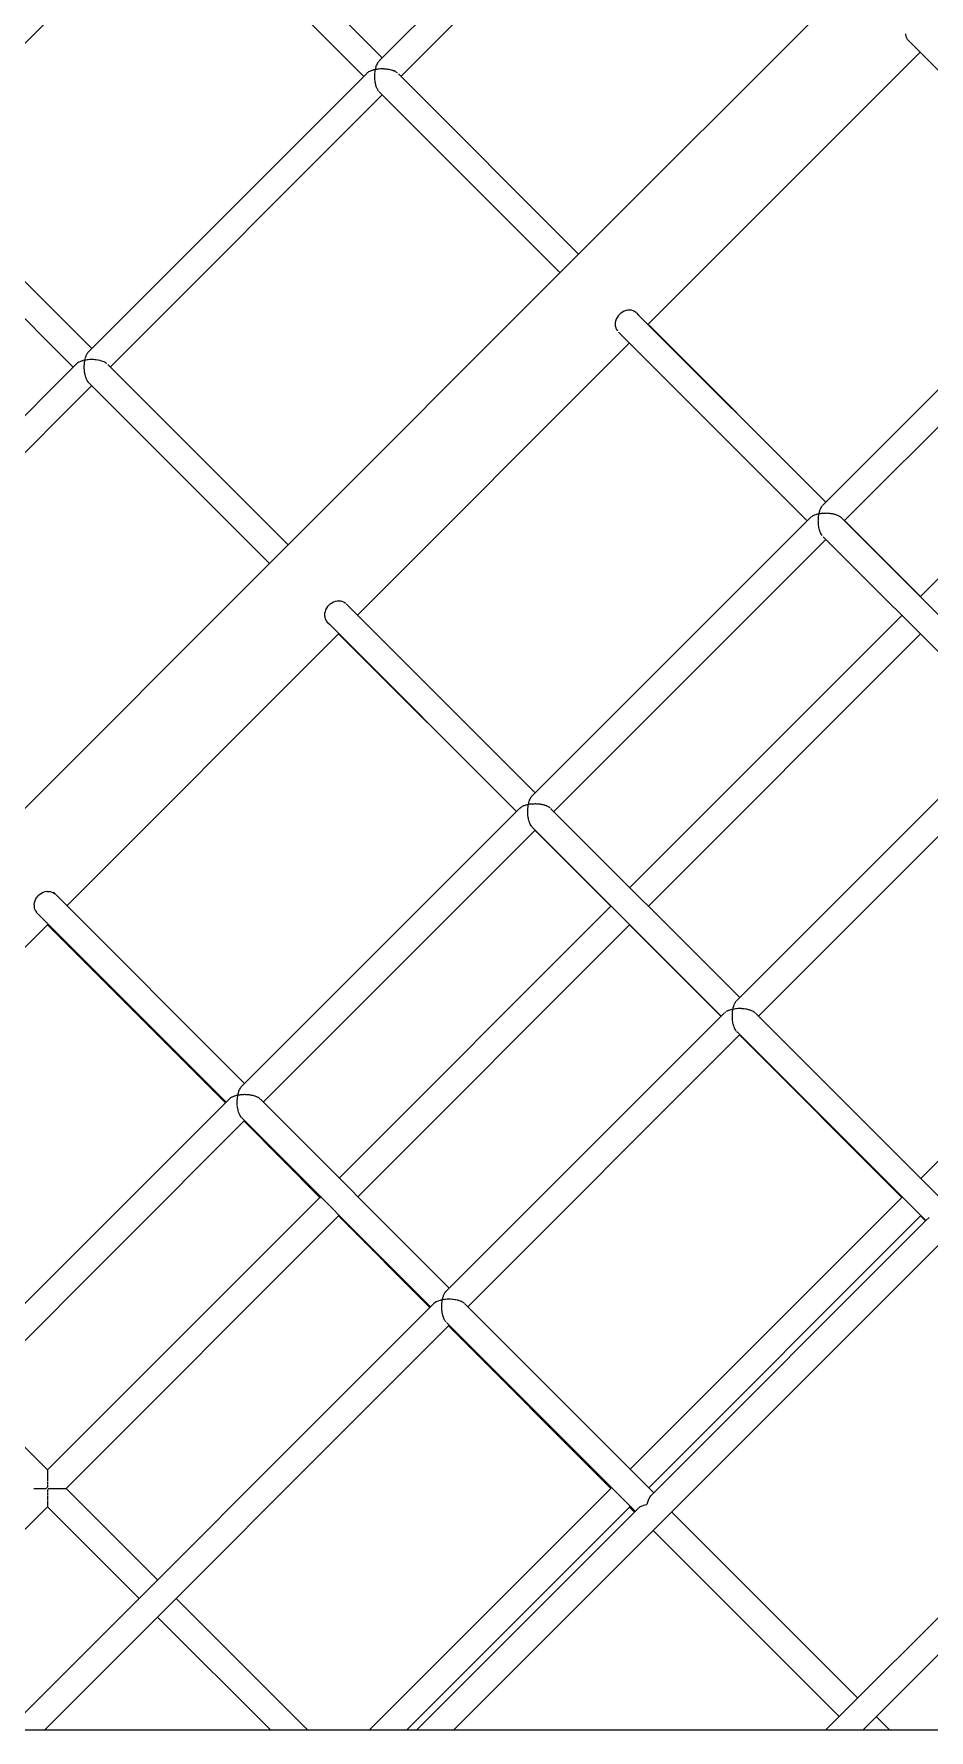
# Model space of a CAD drawing. Header units: millimetres. Extents: x -4086 to 3652, y -3941 to 3614.
# Drawn here: x -1010 to -467, y 230 to 1258 of the extents above; entities that cross this region are included whole.
import ezdxf

# ---------------------------------------------------------------- set-up
doc = ezdxf.new("R2010")
doc.units = ezdxf.units.MM
doc.layers.add('DIKOM_ОБЪЕКТ', color=7, linetype='Continuous')

msp = doc.modelspace()

# ---------------------------------------------------------------- linework, layer by layer
at = {"layer": 'DIKOM_ОБЪЕКТ', "color": 7, "linetype": 'Continuous'}
for p, q in [((128.003, 1931.996), (-685.038, 1118.991)), ((-633.5, 1408.727), (-798.511, 1243.724)), ((-622.22, 1397.447), (-787.231, 1232.442)), ((-622.22, 1397.447), (-787.231, 1232.442)), ((-912.816, 1358.037), (-798.511, 1243.724)), ((-924.684, 1347.407), (-809.761, 1232.475)), ((-922.554, 1345.277), (-1087.565, 1180.273)), ((-922.554, 1345.277), (-1087.565, 1180.273)), ((-924.065, 1346.787), (-809.761, 1232.475)), ((-480.799, 1257.165), (-480.911, 1258.202)), ((-480.522, 1256.157), (-480.792, 1257.137)), ((-480.088, 1255.226), (-480.51, 1256.13)), ((-479.884, 1254.933), (-480.072, 1255.203)), ((-479.884, 1254.933), (-479.507, 1254.393)), ((-472.267, 1247.151), (-637.211, 1082.214)), ((-472.267, 1247.151), (-637.211, 1082.214)), ((-479.506, 1254.393), (-364.444, 1139.292)), ((-479.377, 1254.263), (-479.216, 1254.102)), ((-807.966, 1234.269), (-809.761, 1232.475)), ((-807.607, 1234.565), (-807.826, 1234.385)), ((-807.251, 1234.86), (-807.607, 1234.565)), ((-807.065, 1234.971), (-807.243, 1234.866)), ((-806.787, 1235.135), (-807.065, 1234.971)), ((-806.334, 1235.403), (-806.787, 1235.135)), ((-806.115, 1235.501), (-806.324, 1235.409)), ((-805.781, 1235.646), (-806.115, 1235.501)), ((-805.242, 1235.88), (-805.781, 1235.646)), ((-804.994, 1235.963), (-805.231, 1235.887)), ((-804.612, 1236.085), (-804.994, 1235.963)), ((-803.999, 1236.281), (-804.612, 1236.085)), ((-803.731, 1236.35), (-803.981, 1236.294)), ((-803.306, 1236.444), (-803.731, 1236.35)), ((-802.63, 1236.594), (-803.306, 1236.444)), ((-802.961, 1233.924), (-802.923, 1234.37)), ((-802.923, 1234.37), (-802.858, 1235.129)), ((-802.863, 1235.144), (-802.817, 1235.433)), ((-802.817, 1235.433), (-802.748, 1235.858)), ((-802.748, 1235.858), (-802.63, 1236.593)), ((-802.631, 1236.594), (-802.57, 1236.869)), ((-802.34, 1236.639), (-802.63, 1236.593)), ((-802.57, 1236.869), (-802.481, 1237.268)), ((-802.481, 1237.268), (-802.33, 1237.944)), ((-801.894, 1236.711), (-802.34, 1236.639)), ((-802.318, 1237.962), (-802.238, 1238.213)), ((-802.238, 1238.213), (-802.123, 1238.573)), ((-802.123, 1238.573), (-801.925, 1239.193)), ((-801.917, 1239.205), (-801.821, 1239.426)), ((-801.182, 1236.827), (-801.894, 1236.711)), ((-801.821, 1239.426), (-801.684, 1239.741)), ((-801.684, 1239.741), (-801.446, 1240.287)), ((-801.44, 1240.297), (-801.329, 1240.483)), ((-801.329, 1240.483), (-801.174, 1240.746)), ((-801.174, 1240.746), (-800.903, 1241.206)), ((-800.874, 1236.846), (-801.167, 1236.821)), ((-800.404, 1236.885), (-800.874, 1236.846)), ((-800.775, 1241.361), (-800.605, 1241.567)), ((-800.605, 1241.567), (-800.306, 1241.929)), ((-799.661, 1236.948), (-800.404, 1236.885)), ((-798.511, 1243.724), (-800.306, 1241.929)), ((-799.353, 1236.951), (-799.648, 1236.947)), ((-798.872, 1236.96), (-799.353, 1236.951)), ((-798.117, 1236.974), (-798.872, 1236.96)), ((-797.813, 1236.957), (-798.104, 1236.972)), ((-797.332, 1236.935), (-797.813, 1236.957)), ((-796.581, 1236.899), (-797.332, 1236.935)), ((-796.287, 1236.863), (-796.568, 1236.896)), ((-795.819, 1236.809), (-796.287, 1236.863)), ((-795.088, 1236.723), (-795.819, 1236.809)), ((-794.811, 1236.671), (-795.077, 1236.72)), ((-794.364, 1236.585), (-794.811, 1236.671)), ((-793.672, 1236.455), (-794.364, 1236.585)), ((-793.416, 1236.384), (-793.661, 1236.45)), ((-793.002, 1236.27), (-793.416, 1236.384)), ((-792.364, 1236.096), (-793.002, 1236.27)), ((-792.136, 1236.009), (-792.353, 1236.091)), ((-791.764, 1235.87), (-792.136, 1236.009)), ((-791.192, 1235.655), (-791.764, 1235.87)), ((-790.995, 1235.555), (-791.183, 1235.65)), ((-790.811, 1236.023), (-791.105, 1236.317)), ((-790.675, 1235.393), (-790.995, 1235.555)), ((-790.183, 1235.144), (-790.675, 1235.393)), ((-789.761, 1234.851), (-790.023, 1235.031)), ((-789.36, 1234.572), (-789.761, 1234.851)), ((-809.761, 1232.475), (-974.771, 1067.471)), ((-803.011, 1232.079), (-803.006, 1232.384)), ((-802.973, 1231.301), (-803.009, 1232.066)), ((-803.006, 1232.384), (-802.998, 1232.84)), ((-802.998, 1232.84), (-802.984, 1233.611)), ((-802.987, 1233.624), (-802.961, 1233.924)), ((-802.951, 1230.846), (-802.973, 1231.301)), ((-802.936, 1230.545), (-802.95, 1230.846)), ((-802.847, 1229.788), (-802.933, 1230.531)), ((-802.795, 1229.344), (-802.847, 1229.788)), ((-802.761, 1229.052), (-802.795, 1229.344)), ((-802.625, 1228.335), (-802.758, 1229.04)), ((-802.544, 1227.912), (-802.625, 1228.335)), ((-802.492, 1227.636), (-802.544, 1227.912)), ((-802.31, 1226.973), (-802.488, 1227.624)), ((-802.202, 1226.582), (-802.31, 1226.973)), ((-802.133, 1226.327), (-802.202, 1226.582)), ((-801.91, 1225.734), (-802.129, 1226.316)), ((-801.778, 1225.382), (-801.91, 1225.734)), ((-801.692, 1225.155), (-801.778, 1225.382)), ((-801.434, 1224.645), (-801.688, 1225.146)), ((-801.28, 1224.342), (-801.434, 1224.645)), ((-801.181, 1224.147), (-801.28, 1224.342)), ((-800.892, 1223.73), (-801.176, 1224.139)), ((-788.742, 1233.954), (-679.412, 1124.616)), ((-798.481, 1221.194), (-963.491, 1056.19)), ((-798.481, 1221.194), (-963.491, 1056.19)), ((-800.72, 1223.481), (-800.892, 1223.73)), ((-800.61, 1223.323), (-690.662, 1113.367)), ((-799.992, 1222.704), (-719.643, 1142.35)), ((-1089.076, 1181.783), (-974.772, 1067.471)), ((-1100.944, 1171.154), (-986.021, 1056.222)), ((-362.651, 1141.085), (-531.281, 972.463)), ((-353.166, 1128.01), (-518.207, 962.976)), ((-353.166, 1128.01), (-518.207, 962.976)), ((-1498.079, 305.984), (-685.038, 1118.991)), ((-650.643, 1090.464), (-651.707, 1090.099)), ((-649.539, 1090.681), (-650.619, 1090.472)), ((-648.442, 1090.734), (-649.515, 1090.686)), ((-647.376, 1090.623), (-648.418, 1090.735)), ((-646.366, 1090.348), (-647.352, 1090.62)), ((-645.434, 1089.918), (-646.343, 1090.342)), ((-657.189, 1082.989), (-657.237, 1081.916)), ((-657.235, 1081.893), (-657.122, 1080.85)), ((-656.979, 1084.093), (-657.188, 1083.013)), ((-657.116, 1080.829), (-656.844, 1079.842)), ((-656.609, 1085.181), (-656.974, 1084.117)), ((-656.089, 1086.228), (-656.601, 1085.205)), ((-655.429, 1087.21), (-656.077, 1086.25)), ((-654.644, 1088.106), (-655.415, 1087.231)), ((-654.387, 1088.337), (-654.627, 1088.125)), ((-653.752, 1088.895), (-654.387, 1088.337)), ((-652.774, 1089.561), (-653.733, 1088.913)), ((-651.729, 1090.087), (-652.752, 1089.575)), ((-644.599, 1089.34), (-645.413, 1089.908)), ((-644.58, 1089.327), (-642.979, 1087.726)), ((-642.979, 1087.726), (-529.488, 974.255)), ((-637.225, 1082.22), (-637.434, 1082.31)), ((-637.211, 1082.214), (-529.373, 974.37)), ((-471.998, 916.993), (-307.077, 1081.906)), ((-471.998, 916.993), (-307.077, 1081.906)), ((-648.588, 1070.838), (-813.599, 905.834)), ((-648.588, 1070.838), (-813.599, 905.834)), ((-656.835, 1079.821), (-656.41, 1078.91)), ((-656.397, 1078.891), (-655.83, 1078.079)), ((-655.115, 1077.364), (-540.737, 963.007)), ((-981.502, 1059.627), (-982.167, 1059.338)), ((-981.191, 1059.73), (-981.491, 1059.634)), ((-980.259, 1060.028), (-981.016, 1059.787)), ((-979.921, 1060.111), (-980.242, 1060.04)), ((-979.723, 1060.156), (-979.921, 1060.111)), ((-978.891, 1060.341), (-979.723, 1060.156)), ((-979.065, 1059.253), (-978.981, 1059.775)), ((-978.981, 1059.775), (-978.89, 1060.34)), ((-978.891, 1060.341), (-978.815, 1060.686)), ((-978.528, 1060.398), (-978.89, 1060.34)), ((-978.814, 1060.686), (-978.706, 1061.172)), ((-978.706, 1061.172), (-978.59, 1061.692)), ((-978.578, 1061.709), (-978.478, 1062.022)), ((-978.325, 1060.431), (-978.528, 1060.398)), ((-978.478, 1062.022), (-978.337, 1062.463)), ((-978.337, 1062.463), (-978.185, 1062.94)), ((-977.443, 1060.573), (-978.325, 1060.431)), ((-978.177, 1062.952), (-978.057, 1063.228)), ((-978.057, 1063.228), (-977.89, 1063.614)), ((-977.89, 1063.614), (-977.706, 1064.035)), ((-977.7, 1064.044), (-977.562, 1064.277)), ((-977.562, 1064.277), (-977.372, 1064.599)), ((-977.06, 1060.599), (-977.426, 1060.568)), ((-977.372, 1064.599), (-977.163, 1064.953)), ((-977.156, 1064.961), (-977.005, 1065.145)), ((-976.84, 1060.619), (-977.06, 1060.599)), ((-977.005, 1065.145), (-976.796, 1065.397)), ((-975.922, 1060.696), (-976.84, 1060.619)), ((-976.796, 1065.397), (-976.566, 1065.676)), ((-974.771, 1067.471), (-976.566, 1065.676)), ((-975.537, 1060.7), (-975.908, 1060.693)), ((-975.311, 1060.705), (-975.538, 1060.701)), ((-974.377, 1060.722), (-975.311, 1060.705)), ((-973.998, 1060.702), (-974.364, 1060.719)), ((-973.77, 1060.69), (-973.998, 1060.702)), ((-972.841, 1060.645), (-973.77, 1060.69)), ((-972.474, 1060.602), (-972.829, 1060.643)), ((-972.251, 1060.576), (-972.474, 1060.602)), ((-971.349, 1060.471), (-972.251, 1060.576)), ((-971.002, 1060.405), (-971.337, 1060.468)), ((-970.788, 1060.364), (-971.002, 1060.405)), ((-969.933, 1060.201), (-970.788, 1060.364)), ((-969.613, 1060.113), (-969.921, 1060.198)), ((-969.414, 1060.059), (-969.613, 1060.113)), ((-968.624, 1059.843), (-969.414, 1060.059)), ((-968.338, 1059.735), (-968.613, 1059.838)), ((-967.452, 1059.402), (-968.159, 1059.668)), ((-984.226, 1058.017), (-1152.826, 889.425)), ((-984.049, 1058.163), (-984.226, 1058.016)), ((-983.511, 1058.607), (-983.951, 1058.244)), ((-983.279, 1058.746), (-983.503, 1058.613)), ((-982.594, 1059.15), (-983.153, 1058.82)), ((-982.319, 1059.272), (-982.585, 1059.156)), ((-979.272, 1055.827), (-979.265, 1056.208)), ((-979.241, 1055.226), (-979.27, 1055.814)), ((-979.265, 1056.208), (-979.255, 1056.765)), ((-979.255, 1056.765), (-979.244, 1057.357)), ((-979.247, 1057.372), (-979.215, 1057.747)), ((-979.214, 1054.669), (-979.241, 1055.226)), ((-979.215, 1057.747), (-979.168, 1058.293)), ((-979.196, 1054.291), (-979.214, 1054.669)), ((-979.127, 1053.708), (-979.194, 1054.279)), ((-979.168, 1058.293), (-979.118, 1058.877)), ((-979.064, 1053.165), (-979.127, 1053.708)), ((-979.123, 1058.892), (-979.065, 1059.253)), ((-979.022, 1052.799), (-979.064, 1053.165)), ((-978.916, 1052.245), (-979.018, 1052.787)), ((-978.818, 1051.728), (-978.916, 1052.245)), ((-978.752, 1051.382), (-978.818, 1051.728)), ((-978.612, 1050.872), (-978.748, 1051.371)), ((-978.481, 1050.392), (-978.612, 1050.872)), ((-978.393, 1050.073), (-978.481, 1050.392)), ((-978.221, 1049.617), (-978.389, 1050.063)), ((-978.06, 1049.187), (-978.221, 1049.617)), ((-977.953, 1048.902), (-978.06, 1049.187)), ((-967.206, 1059.277), (-967.443, 1059.397)), ((-966.443, 1058.891), (-967.052, 1059.199)), ((-966.243, 1058.751), (-966.436, 1058.886)), ((-965.621, 1058.319), (-966.117, 1058.664)), ((-965.002, 1057.701), (-855.673, 948.363)), ((-974.741, 1044.941), (-1139.751, 879.937)), ((-974.741, 1044.941), (-1139.751, 879.937)), ((-977.754, 1048.509), (-977.948, 1048.893)), ((-977.566, 1048.138), (-977.754, 1048.509)), ((-977.442, 1047.894), (-977.566, 1048.138)), ((-977.218, 1047.573), (-977.436, 1047.886)), ((-976.87, 1047.071), (-977.296, 1047.496)), ((-977.007, 1047.269), (-977.218, 1047.573)), ((-976.869, 1047.069), (-977.007, 1047.269)), ((-976.87, 1047.071), (-866.922, 937.114)), ((-534.285, 966.973), (-534.962, 966.821)), ((-533.899, 967.06), (-534.285, 966.973)), ((-533.608, 967.125), (-533.898, 967.06)), ((-533.656, 966.817), (-533.607, 967.125)), ((-533.605, 967.128), (-533.452, 967.805)), ((-532.871, 967.244), (-533.605, 967.127)), ((-533.452, 967.805), (-533.362, 968.205)), ((-533.362, 968.206), (-533.3, 968.482)), ((-533.293, 968.494), (-533.097, 969.107)), ((-533.097, 969.107), (-532.979, 969.475)), ((-532.979, 969.475), (-532.898, 969.728)), ((-532.893, 969.737), (-532.659, 970.275)), ((-532.467, 967.308), (-532.871, 967.244)), ((-532.659, 970.275), (-532.517, 970.6)), ((-532.517, 970.6), (-532.421, 970.821)), ((-532.157, 967.358), (-532.467, 967.308)), ((-532.415, 970.829), (-532.149, 971.28)), ((-532.149, 971.28), (-531.987, 971.554)), ((-531.381, 967.417), (-532.143, 967.353)), ((-531.987, 971.554), (-531.878, 971.739)), ((-531.872, 971.746), (-531.579, 972.1)), ((-531.579, 972.1), (-531.401, 972.317)), ((-530.962, 967.452), (-531.381, 967.417)), ((-530.636, 967.48), (-530.962, 967.452)), ((-529.849, 967.492), (-530.625, 967.478)), ((-529.424, 967.5), (-529.849, 967.492)), ((-529.091, 967.505), (-529.424, 967.5)), ((-528.309, 967.466), (-529.08, 967.504)), ((-527.888, 967.446), (-528.309, 967.466)), ((-527.556, 967.43), (-527.888, 967.446)), ((-526.795, 967.341), (-527.545, 967.428)), ((-526.387, 967.293), (-526.795, 967.341)), ((-526.063, 967.255), (-526.387, 967.293)), ((-525.341, 967.118), (-526.053, 967.253)), ((-524.955, 967.044), (-525.341, 967.118)), ((-524.646, 966.986), (-524.955, 967.044)), ((-523.979, 966.802), (-524.637, 966.983)), ((-538.944, 964.8), (-705.748, 798.003)), ((-538.585, 965.096), (-538.944, 964.8)), ((-538.378, 965.266), (-538.585, 965.096)), ((-537.764, 965.666), (-538.221, 965.397)), ((-537.503, 965.821), (-537.764, 965.666)), ((-537.31, 965.934), (-537.503, 965.821)), ((-536.759, 966.177), (-537.303, 965.94)), ((-536.449, 966.311), (-536.759, 966.177)), ((-536.218, 966.412), (-536.449, 966.311)), ((-535.59, 966.615), (-536.209, 966.417)), ((-535.239, 966.728), (-535.59, 966.615)), ((-534.975, 966.812), (-535.239, 966.728)), ((-533.986, 962.611), (-533.973, 963.374)), ((-533.968, 962.278), (-533.984, 962.6)), ((-533.973, 963.374), (-533.965, 963.822)), ((-533.947, 961.835), (-533.968, 962.278)), ((-533.965, 963.822), (-533.959, 964.145)), ((-533.961, 964.156), (-533.898, 964.904)), ((-533.91, 961.076), (-533.947, 961.835)), ((-533.872, 960.751), (-533.908, 961.065)), ((-533.898, 964.904), (-533.86, 965.346)), ((-533.822, 960.322), (-533.872, 960.751)), ((-533.86, 965.346), (-533.833, 965.663)), ((-533.838, 965.676), (-533.723, 966.392)), ((-533.736, 959.583), (-533.822, 960.322)), ((-533.677, 959.274), (-533.733, 959.573)), ((-533.723, 966.392), (-533.656, 966.817)), ((-533.6, 958.868), (-533.677, 959.274)), ((-533.466, 958.166), (-533.6, 958.868)), ((-533.387, 957.881), (-533.463, 958.157)), ((-533.285, 957.507), (-533.387, 957.881)), ((-533.107, 956.858), (-533.285, 957.507)), ((-533.01, 956.601), (-533.103, 956.849)), ((-532.885, 956.268), (-533.01, 956.601)), ((-523.623, 966.705), (-523.979, 966.802)), ((-523.338, 966.627), (-523.623, 966.705)), ((-522.74, 966.402), (-523.329, 966.623)), ((-522.422, 966.283), (-522.74, 966.402)), ((-522.166, 966.187), (-522.422, 966.283)), ((-521.651, 965.926), (-522.159, 966.183)), ((-521.379, 965.788), (-521.651, 965.926)), ((-521.159, 965.676), (-521.379, 965.788)), ((-520.737, 965.384), (-521.151, 965.671)), ((-520.517, 965.23), (-520.737, 965.384)), ((-520.336, 965.105), (-520.517, 965.23)), ((-520.335, 965.105), (-405.383, 850.172)), ((-518.093, 963.09), (-471.998, 916.993)), ((-529.456, 951.727), (-694.467, 786.723)), ((-529.456, 951.727), (-694.467, 786.723)), ((-532.667, 955.687), (-532.885, 956.268)), ((-532.555, 955.466), (-532.663, 955.679)), ((-532.41, 955.179), (-532.555, 955.466)), ((-532.156, 954.678), (-532.41, 955.179)), ((-532.03, 954.497), (-532.151, 954.672)), ((-531.868, 954.264), (-532.03, 954.497)), ((-531.585, 953.856), (-531.868, 954.264)), ((-530.966, 953.237), (-416.632, 838.924)), ((-833.449, 906.73), (-833.497, 905.663)), ((-833.495, 905.634), (-833.382, 904.598)), ((-833.24, 907.835), (-833.448, 906.76)), ((-832.872, 908.923), (-833.234, 907.865)), ((-832.352, 909.969), (-832.861, 908.952)), ((-831.693, 910.952), (-832.338, 909.998)), ((-830.909, 911.849), (-831.675, 910.979)), ((-830.887, 911.873), (-830.017, 912.639)), ((-829.993, 912.66), (-829.039, 913.305)), ((-829.012, 913.323), (-827.995, 913.832)), ((-827.967, 913.847), (-826.91, 914.209)), ((-826.88, 914.219), (-825.806, 914.427)), ((-825.776, 914.433), (-824.708, 914.481)), ((-824.678, 914.483), (-823.642, 914.37)), ((-823.613, 914.367), (-822.631, 914.097)), ((-822.603, 914.089), (-821.699, 913.667)), ((-821.673, 913.656), (-820.864, 913.091)), ((-821.124, 913.357), (-820.841, 913.075)), ((-820.322, 912.555), (-820.125, 912.359)), ((-820.146, 912.38), (-705.748, 798.003)), ((-648.367, 740.632), (-483.356, 905.635)), ((-648.367, 740.632), (-483.356, 905.635)), ((-833.375, 904.57), (-833.104, 903.588)), ((-833.092, 903.563), (-832.671, 902.658)), ((-832.654, 902.634), (-832.091, 901.827)), ((-832.07, 901.806), (-830.488, 900.225)), ((-830.656, 900.392), (-830.869, 900.605)), ((-830.488, 900.225), (-716.997, 786.754)), ((-824.994, 894.439), (-989.859, 729.581)), ((-824.994, 894.439), (-989.859, 729.581)), ((-825.091, 894.662), (-824.994, 894.439)), ((-824.994, 894.439), (-717.155, 786.596)), ((-824.994, 894.439), (-717.155, 786.596)), ((-637.086, 729.352), (-472.075, 894.356)), ((-414.839, 840.717), (-581.643, 673.92)), ((-405.351, 827.644), (-570.362, 662.641)), ((-405.351, 827.644), (-570.362, 662.641)), ((-709.639, 791.882), (-709.561, 792.23)), ((-709.553, 792.241), (-709.311, 792.998)), ((-709.26, 793.158), (-709.158, 793.475)), ((-709.153, 793.484), (-708.864, 794.148)), ((-708.802, 794.291), (-708.681, 794.568)), ((-708.676, 794.576), (-708.346, 795.133)), ((-708.275, 795.254), (-708.138, 795.487)), ((-708.132, 795.493), (-707.771, 795.931)), ((-707.692, 796.027), (-707.541, 796.21)), ((-705.748, 798.003), (-707.541, 796.21)), ((-716.997, 786.754), (-882.009, 621.75)), ((-715.204, 788.548), (-716.997, 786.754)), ((-714.928, 788.774), (-715.204, 788.547)), ((-714.676, 788.983), (-714.928, 788.774)), ((-714.487, 789.139), (-714.676, 788.983)), ((-714.13, 789.351), (-714.481, 789.144)), ((-713.811, 789.54), (-714.13, 789.351)), ((-713.571, 789.682), (-713.811, 789.54)), ((-713.145, 789.869), (-713.562, 789.688)), ((-712.766, 790.034), (-713.145, 789.869)), ((-712.478, 790.159), (-712.766, 790.034)), ((-711.994, 790.317), (-712.47, 790.164)), ((-711.564, 790.454), (-711.994, 790.317)), ((-711.235, 790.56), (-711.564, 790.454)), ((-710.702, 790.685), (-711.222, 790.569)), ((-710.231, 790.791), (-710.702, 790.685)), ((-710.246, 786.358), (-710.23, 787.299)), ((-710.224, 785.944), (-710.244, 786.348)), ((-709.867, 790.873), (-710.231, 790.791)), ((-710.226, 787.487), (-710.219, 787.892)), ((-710.221, 787.902), (-710.143, 788.826)), ((-710.171, 784.823), (-710.216, 785.76)), ((-710.123, 784.419), (-710.168, 784.813)), ((-710.127, 789.013), (-710.092, 789.411)), ((-709.996, 783.331), (-710.102, 784.242)), ((-710.097, 789.422), (-709.956, 790.309)), ((-709.922, 782.946), (-709.994, 783.32)), ((-709.928, 790.487), (-709.867, 790.873)), ((-709.726, 781.914), (-709.891, 782.779)), ((-709.867, 790.874), (-709.678, 791.708)), ((-709.301, 790.963), (-709.866, 790.873)), ((-709.628, 781.558), (-709.723, 781.904)), ((-708.803, 791.043), (-709.301, 790.963)), ((-708.417, 791.105), (-708.803, 791.043)), ((-707.818, 791.15), (-708.404, 791.1)), ((-707.301, 791.193), (-707.818, 791.15)), ((-706.896, 791.228), (-707.301, 791.193)), ((-706.289, 791.236), (-706.885, 791.226)), ((-705.765, 791.246), (-706.289, 791.236)), ((-705.352, 791.253), (-705.766, 791.246)), ((-704.747, 791.222), (-705.341, 791.251)), ((-704.23, 791.197), (-704.747, 791.222)), ((-703.817, 791.178), (-704.23, 791.197)), ((-703.228, 791.108), (-703.805, 791.175)), ((-702.727, 791.05), (-703.228, 791.108)), ((-702.324, 791.003), (-702.727, 791.05)), ((-701.765, 790.896), (-702.313, 791)), ((-701.291, 790.806), (-701.765, 790.896)), ((-700.907, 790.733), (-701.291, 790.806)), ((-700.39, 790.591), (-700.897, 790.73)), ((-699.954, 790.472), (-700.39, 790.591)), ((-699.598, 790.374), (-699.954, 790.472)), ((-699.135, 790.2), (-699.59, 790.371)), ((-698.746, 790.054), (-699.135, 790.2)), ((-698.426, 789.934), (-698.746, 790.054)), ((-698.028, 789.732), (-698.419, 789.93)), ((-697.694, 789.563), (-698.028, 789.732)), ((-697.418, 789.423), (-697.694, 789.563)), ((-697.093, 789.197), (-697.412, 789.419)), ((-696.82, 789.007), (-697.093, 789.197)), ((-696.8, 789.055), (-697.017, 789.273)), ((-696.595, 788.851), (-696.82, 789.007)), ((-696.048, 788.305), (-696.274, 788.53)), ((-696.146, 788.402), (-581.643, 673.92)), ((-705.716, 775.475), (-870.727, 610.471)), ((-705.716, 775.475), (-870.727, 610.471)), ((-709.368, 780.605), (-709.586, 781.405)), ((-709.247, 780.286), (-709.364, 780.597)), ((-708.927, 779.434), (-709.196, 780.15)), ((-708.788, 779.159), (-708.923, 779.426)), ((-708.416, 778.426), (-708.729, 779.042)), ((-708.26, 778.2), (-708.412, 778.42)), ((-707.845, 777.603), (-708.194, 778.106)), ((-707.675, 777.434), (-592.892, 662.671)), ((-705.875, 775.316), (-659.78, 729.219)), ((-705.875, 775.316), (-659.78, 729.219)), ((-1009.724, 730.155), (-1009.71, 730.468)), ((-1009.708, 730.508), (-1009.502, 731.573)), ((-1009.495, 731.613), (-1009.135, 732.66)), ((-1009.122, 732.699), (-1008.617, 733.708)), ((-1008.598, 733.746), (-1007.959, 734.691)), ((-1007.935, 734.726), (-1007.176, 735.588)), ((-1006.286, 736.379), (-1007.148, 735.62)), ((-1005.308, 737.046), (-1006.254, 736.407)), ((-1004.265, 737.575), (-1005.273, 737.07)), ((-1003.179, 737.954), (-1004.227, 737.594)), ((-1002.075, 738.172), (-1003.14, 737.967)), ((-1001.829, 738.189), (-1002.035, 738.18)), ((-1001.829, 738.189), (-1000.978, 738.228)), ((-1000.938, 738.23), (-999.912, 738.119)), ((-999.873, 738.115), (-998.901, 737.846)), ((-998.864, 737.837), (-997.967, 737.418)), ((-998.032, 737.753), (-996.596, 736.317)), ((-997.932, 737.401), (-997.132, 736.843)), ((-996.413, 736.134), (-882.009, 621.75)), ((-1009.724, 730.155), (-1009.758, 729.41)), ((-1009.754, 729.371), (-1009.642, 728.345)), ((-1009.632, 728.309), (-1009.365, 727.337)), ((-1009.349, 727.302), (-1008.931, 726.406)), ((-1008.909, 726.375), (-1008.349, 725.573)), ((-1008.323, 725.546), (-1006.749, 723.972)), ((-1006.749, 723.972), (-893.257, 610.501)), ((-824.627, 564.379), (-659.78, 729.219)), ((-824.627, 564.379), (-659.78, 729.219)), ((-471.853, 564.15), (-306.842, 729.153)), ((-471.853, 564.15), (-306.842, 729.153)), ((-1001.495, 717.946), (-1166.119, 553.329)), ((-1001.495, 717.946), (-1166.119, 553.329)), ((-1001.562, 718.512), (-1001.593, 718.169)), ((-1001.593, 718.168), (-1001.495, 717.946)), ((-1001.492, 718.716), (-1001.562, 718.514)), ((-1001.495, 717.946), (-893.657, 610.103)), ((-1001.495, 717.946), (-893.657, 610.103)), ((-813.346, 553.099), (-648.5, 717.938)), ((-648.5, 718.269), (-648.5, 718.064)), ((-648.5, 717.938), (-593.064, 662.5)), ((-648.5, 717.938), (-593.064, 662.5)), ((-585.448, 668.158), (-585.253, 668.77)), ((-585.197, 668.942), (-585.053, 669.392)), ((-585.048, 669.401), (-584.813, 669.94)), ((-584.748, 670.089), (-584.576, 670.486)), ((-584.571, 670.493), (-584.303, 670.946)), ((-584.23, 671.07), (-584.033, 671.404)), ((-584.027, 671.41), (-583.733, 671.767)), ((-583.653, 671.864), (-583.436, 672.127)), ((-581.643, 673.92), (-583.436, 672.127)), ((-592.892, 662.671), (-757.904, 497.667)), ((-591.099, 664.464), (-592.892, 662.671)), ((-590.84, 664.678), (-591.099, 664.464)), ((-590.382, 665.056), (-590.747, 664.755)), ((-590.047, 665.256), (-590.376, 665.061)), ((-589.466, 665.599), (-589.931, 665.324)), ((-589.065, 665.775), (-589.458, 665.604)), ((-588.373, 666.076), (-588.928, 665.834)), ((-587.917, 666.225), (-588.365, 666.081)), ((-587.13, 666.477), (-587.763, 666.274)), ((-586.627, 666.596), (-587.116, 666.487)), ((-585.762, 666.79), (-586.461, 666.633)), ((-586.141, 662.275), (-586.128, 663.026)), ((-586.113, 661.712), (-586.139, 662.264)), ((-586.128, 663.026), (-586.124, 663.251)), ((-586.124, 663.251), (-586.115, 663.809)), ((-586.117, 663.82), (-586.054, 664.559)), ((-586.102, 661.485), (-586.113, 661.712)), ((-586.066, 660.74), (-586.101, 661.485)), ((-586.001, 660.193), (-586.063, 660.729)), ((-586.054, 664.559), (-586.035, 664.778)), ((-586.035, 664.778), (-585.988, 665.329)), ((-585.975, 659.971), (-586.001, 660.193)), ((-585.992, 665.339), (-585.879, 666.049)), ((-585.891, 659.248), (-585.975, 659.971)), ((-585.792, 658.729), (-585.889, 659.237)), ((-585.879, 666.049), (-585.846, 666.258)), ((-585.846, 666.258), (-585.762, 666.79)), ((-585.751, 658.516), (-585.792, 658.729)), ((-585.761, 666.791), (-585.61, 667.463)), ((-585.229, 666.875), (-585.761, 666.79)), ((-585.621, 657.831), (-585.751, 658.516)), ((-585.567, 667.655), (-585.457, 668.146)), ((-584.312, 667.022), (-585.052, 666.904)), ((-583.746, 667.064), (-584.299, 667.017)), ((-582.791, 667.145), (-583.567, 667.079)), ((-582.217, 667.153), (-582.78, 667.143)), ((-581.247, 667.17), (-582.038, 667.156)), ((-580.676, 667.141), (-581.236, 667.168)), ((-579.711, 667.095), (-580.5, 667.132)), ((-579.156, 667.029), (-579.7, 667.092)), ((-578.218, 666.92), (-578.987, 667.009)), ((-577.691, 666.819), (-578.208, 666.917)), ((-576.802, 666.65), (-577.532, 666.789)), ((-576.314, 666.516), (-576.792, 666.647)), ((-575.493, 666.292), (-576.169, 666.477)), ((-575.056, 666.127), (-575.485, 666.288)), ((-574.322, 665.851), (-574.927, 666.079)), ((-573.945, 665.66), (-574.314, 665.848)), ((-573.314, 665.341), (-573.835, 665.605)), ((-573.006, 665.126), (-573.307, 665.336)), ((-572.491, 664.769), (-572.915, 665.063)), ((-572.486, 664.764), (-572.648, 664.926)), ((-572.259, 664.537), (-572.486, 664.764)), ((-572.192, 664.47), (-457.538, 549.837)), ((-581.611, 651.392), (-746.622, 486.387)), ((-581.611, 651.392), (-746.622, 486.387)), ((-585.49, 657.353), (-585.618, 657.822)), ((-585.435, 657.154), (-585.49, 657.353)), ((-585.263, 656.523), (-585.435, 657.154)), ((-585.101, 656.094), (-585.259, 656.514)), ((-584.822, 655.351), (-585.034, 655.916)), ((-584.636, 654.983), (-584.819, 655.343)), ((-584.312, 654.344), (-584.557, 654.829)), ((-584.102, 654.043), (-584.307, 654.337)), ((-583.74, 653.52), (-584.015, 653.916)), ((-583.74, 653.521), (-583.921, 653.702)), ((-583.419, 653.199), (-468.788, 538.588)), ((-583.117, 652.897), (-583.364, 653.144)), ((-583.117, 652.897), (-583.364, 653.144)), ((-581.784, 651.219), (-483.286, 552.717)), ((-581.784, 651.219), (-483.286, 552.717)), ((-885.525, 616.889), (-885.418, 617.223)), ((-885.413, 617.231), (-885.103, 617.945)), ((-885.07, 618.021), (-884.941, 618.316)), ((-884.936, 618.324), (-884.582, 618.924)), ((-884.544, 618.986), (-884.398, 619.234)), ((-884.393, 619.241), (-884.003, 619.713)), ((-883.963, 619.761), (-883.801, 619.957)), ((-882.009, 621.75), (-883.801, 619.957)), ((-891.465, 612.294), (-1060.061, 443.705)), ((-891.272, 612.453), (-891.465, 612.294)), ((-890.997, 612.68), (-891.272, 612.453)), ((-890.747, 612.887), (-890.997, 612.68)), ((-890.497, 613.036), (-890.741, 612.892)), ((-890.149, 613.241), (-890.497, 613.036)), ((-889.83, 613.43), (-890.149, 613.241)), ((-889.531, 613.562), (-889.823, 613.434)), ((-889.119, 613.741), (-889.531, 613.562)), ((-888.738, 613.907), (-889.119, 613.741)), ((-888.397, 614.018), (-888.729, 613.912)), ((-887.93, 614.168), (-888.397, 614.018)), ((-887.495, 614.307), (-887.93, 614.168)), ((-887.12, 614.397), (-887.483, 614.315)), ((-886.609, 614.512), (-887.12, 614.397)), ((-886.128, 614.62), (-886.609, 614.512)), ((-886.506, 610.106), (-886.489, 611.101)), ((-886.485, 609.684), (-886.505, 610.095)), ((-886.487, 611.225), (-886.479, 611.639)), ((-886.481, 611.651), (-886.398, 612.629)), ((-886.431, 608.571), (-886.479, 609.557)), ((-886.383, 608.161), (-886.429, 608.56)), ((-886.388, 612.749), (-886.354, 613.158)), ((-886.257, 607.078), (-886.368, 608.036)), ((-886.358, 613.171), (-886.208, 614.11)), ((-886.182, 606.69), (-886.254, 607.068)), ((-886.19, 614.225), (-886.128, 614.62)), ((-886.126, 614.622), (-885.926, 615.511)), ((-885.731, 614.684), (-886.126, 614.621)), ((-885.903, 615.612), (-885.821, 615.977)), ((-885.813, 615.988), (-885.554, 616.798)), ((-885.189, 614.771), (-885.731, 614.684)), ((-884.678, 614.853), (-885.189, 614.771)), ((-884.253, 614.883), (-884.664, 614.847)), ((-883.693, 614.93), (-884.253, 614.883)), ((-883.156, 614.975), (-883.693, 614.93)), ((-882.728, 614.98), (-883.145, 614.973)), ((-882.16, 614.99), (-882.728, 614.98)), ((-881.612, 615), (-882.16, 614.99)), ((-881.185, 614.978), (-881.601, 614.998)), ((-880.624, 614.951), (-881.185, 614.978)), ((-880.077, 614.925), (-880.624, 614.951)), ((-879.661, 614.875), (-880.066, 614.923)), ((-879.118, 614.812), (-879.661, 614.875)), ((-878.584, 614.75), (-879.118, 614.812)), ((-878.189, 614.675), (-878.574, 614.748)), ((-877.676, 614.577), (-878.189, 614.675)), ((-877.168, 614.481), (-877.676, 614.577)), ((-876.801, 614.38), (-877.157, 614.478)), ((-876.329, 614.251), (-876.801, 614.38)), ((-875.858, 614.122), (-876.329, 614.251)), ((-875.531, 613.998), (-875.85, 614.118)), ((-875.109, 613.84), (-875.531, 613.998)), ((-874.687, 613.681), (-875.109, 613.84)), ((-874.405, 613.538), (-874.68, 613.677)), ((-874.042, 613.355), (-874.405, 613.538)), ((-873.679, 613.171), (-874.043, 613.355)), ((-873.448, 613.01), (-873.672, 613.166)), ((-873.153, 612.806), (-873.448, 613.01)), ((-872.857, 612.599), (-873.153, 612.805)), ((-872.683, 612.425), (-872.851, 612.594)), ((-872.484, 612.227), (-872.683, 612.425)), ((-872.461, 612.204), (-757.904, 497.667)), ((-871.827, 611.57), (-871.972, 611.715)), ((-881.976, 599.222), (-1251.339, 229.874)), ((-881.976, 599.222), (-1251.339, 229.874)), ((-885.987, 605.661), (-886.16, 606.57)), ((-885.888, 605.304), (-885.984, 605.651)), ((-885.628, 604.353), (-885.857, 605.189)), ((-885.507, 604.033), (-885.624, 604.344)), ((-885.188, 603.181), (-885.469, 603.93)), ((-885.048, 602.906), (-885.183, 603.174)), ((-884.676, 602.173), (-885.002, 602.816)), ((-884.52, 601.949), (-884.672, 602.167)), ((-884.105, 601.351), (-884.47, 601.877)), ((-884.105, 601.351), (-884.29, 601.535)), ((-883.881, 601.126), (-769.153, 486.418)), ((-882.376, 598.822), (-836.281, 552.725)), ((-882.376, 598.822), (-836.281, 552.725)), ((-157.14, 579.478), (-506.87, 229.764)), ((-157.14, 579.478), (-506.87, 229.764)), ((-1001.503, 387.512), (-836.281, 552.725)), ((-1001.503, 387.512), (-836.281, 552.725)), ((-836.044, 552.725), (-835.816, 552.725)), ((-648.114, 387.897), (-483.286, 552.717)), ((-648.114, 387.897), (-483.286, 552.717)), ((-990.222, 376.231), (-825.001, 541.445)), ((-825.001, 542.258), (-825.001, 541.946)), ((-825.001, 541.834), (-825.001, 541.571)), ((-825.001, 541.445), (-769.565, 486.006)), ((-825.001, 541.445), (-769.565, 486.006)), ((-636.833, 376.618), (-472.006, 541.437)), ((-468.787, 538.588), (-633.798, 373.584)), ((-472.006, 541.789), (-472.006, 541.563)), ((-472.006, 541.437), (-468.972, 538.403)), ((-472.006, 541.437), (-468.972, 538.403)), ((-466.994, 540.381), (-468.787, 538.588)), ((-466.819, 540.526), (-466.994, 540.382)), ((-457.506, 527.309), (-755.027, 229.8)), ((-457.506, 527.309), (-755.027, 229.8)), ((-761.153, 493.507), (-760.944, 493.987)), ((-760.944, 493.987), (-760.837, 494.233)), ((-760.831, 494.241), (-760.653, 494.543)), ((-760.653, 494.543), (-760.416, 494.944)), ((-760.416, 494.944), (-760.294, 495.151)), ((-760.288, 495.157), (-760.091, 495.396)), ((-760.091, 495.396), (-759.831, 495.71)), ((-759.831, 495.71), (-759.696, 495.874)), ((-757.904, 497.667), (-759.696, 495.874)), ((-767.359, 488.212), (-1025.742, 229.841)), ((-767.2, 488.343), (-767.359, 488.211)), ((-766.643, 488.803), (-767.126, 488.404)), ((-766.433, 488.928), (-766.637, 488.808)), ((-765.726, 489.347), (-766.341, 488.983)), ((-765.476, 489.457), (-765.718, 489.351)), ((-764.633, 489.824), (-765.368, 489.504)), ((-764.348, 489.918), (-764.624, 489.829)), ((-763.39, 490.224), (-764.229, 489.956)), ((-763.075, 490.3), (-763.378, 490.233)), ((-762.024, 490.536), (-762.948, 490.329)), ((-762.401, 486.023), (-762.393, 486.517)), ((-762.383, 485.671), (-762.4, 486.012)), ((-762.393, 486.517), (-762.381, 487.212)), ((-762.35, 484.977), (-762.383, 485.671)), ((-762.381, 487.212), (-762.375, 487.556)), ((-762.377, 487.567), (-762.335, 488.055)), ((-762.326, 484.488), (-762.35, 484.977)), ((-762.335, 488.055), (-762.278, 488.735)), ((-762.285, 484.146), (-762.324, 484.477)), ((-762.207, 483.469), (-762.285, 484.146)), ((-762.278, 488.735), (-762.249, 489.075)), ((-762.254, 489.088), (-762.179, 489.557)), ((-762.152, 482.995), (-762.207, 483.469)), ((-762.179, 489.556), (-762.076, 490.207)), ((-762.076, 490.207), (-762.024, 490.536)), ((-762.02, 490.54), (-761.921, 490.982)), ((-761.691, 490.591), (-762.02, 490.539)), ((-761.921, 490.982), (-761.784, 491.59)), ((-761.784, 491.59), (-761.716, 491.895)), ((-761.709, 491.906), (-761.578, 492.311)), ((-761.578, 492.311), (-761.403, 492.861)), ((-760.573, 490.77), (-761.554, 490.613)), ((-761.403, 492.861), (-761.314, 493.139)), ((-761.309, 493.149), (-761.153, 493.507)), ((-760.216, 490.794), (-760.559, 490.765)), ((-759.052, 490.892), (-760.079, 490.806)), ((-758.692, 490.896), (-759.041, 490.89)), ((-757.507, 490.917), (-758.554, 490.899)), ((-757.149, 490.899), (-757.496, 490.915)), ((-755.972, 490.842), (-757.015, 490.892)), ((-755.622, 490.8), (-755.961, 490.839)), ((-754.479, 490.667), (-755.496, 490.785)), ((-754.147, 490.603), (-754.469, 490.665)), ((-753.062, 490.397), (-754.029, 490.581)), ((-752.755, 490.313), (-753.053, 490.395)), ((-751.754, 490.039), (-752.648, 490.284)), ((-751.478, 489.935), (-751.745, 490.035)), ((-750.582, 489.599), (-751.384, 489.9)), ((-750.344, 489.478), (-750.575, 489.595)), ((-749.573, 489.087), (-750.264, 489.437)), ((-749.379, 488.952), (-749.567, 489.083)), ((-748.752, 488.516), (-749.315, 488.908)), ((-748.372, 488.137), (-748.605, 488.37)), ((-748.416, 488.181), (-748.605, 488.37)), ((-748.556, 488.321), (-633.799, 373.584)), ((-757.871, 475.139), (-1003.183, 229.837)), ((-757.871, 475.139), (-1003.183, 229.837)), ((-762.09, 482.672), (-762.149, 482.985)), ((-761.967, 482.026), (-762.09, 482.672)), ((-761.881, 481.578), (-761.967, 482.026)), ((-761.8, 481.28), (-761.879, 481.569)), ((-761.636, 480.683), (-761.8, 481.28)), ((-761.523, 480.27), (-761.636, 480.683)), ((-761.422, 480.003), (-761.519, 480.262)), ((-761.221, 479.467), (-761.422, 480.003)), ((-761.082, 479.099), (-761.221, 479.467)), ((-760.966, 478.869), (-761.079, 479.091)), ((-760.732, 478.407), (-760.966, 478.869)), ((-760.572, 478.091), (-760.732, 478.407)), ((-760.441, 477.903), (-760.567, 478.084)), ((-760.179, 477.526), (-760.441, 477.903)), ((-759.999, 477.267), (-760.179, 477.526)), ((-759.575, 476.843), (-645.048, 362.336)), ((-758.285, 474.725), (-659.788, 376.224)), ((-758.285, 474.725), (-659.788, 376.224)), ((-1047.597, 433.608), (-1001.502, 387.512)), ((-344.682, 414.505), (-529.429, 229.767)), ((-1001.502, 386.223), (-1001.503, 385.551)), ((-1001.503, 385.338), (-1001.502, 384.5)), ((-1001.503, 381.565), (-1001.503, 380.352)), ((-1001.502, 387.309), (-1001.502, 387.01)), ((-1001.502, 386.885), (-1001.502, 386.395)), ((-1001.502, 384.25), (-1001.502, 383.265)), ((-1001.502, 382.983), (-1001.502, 381.871)), ((-1009.771, 376.231), (-1009.527, 376.231)), ((-1009.527, 376.231), (-1008.656, 376.231)), ((-1008.535, 376.231), (-1008.26, 376.231)), ((-1008.26, 376.231), (-1007.28, 376.231)), ((-1007.142, 376.231), (-1006.841, 376.231)), ((-1006.841, 376.231), (-1005.774, 376.231)), ((-1005.624, 376.231), (-1005.304, 376.231)), ((-1005.304, 376.231), (-1004.172, 376.231)), ((-1004.012, 376.231), (-1003.681, 376.231)), ((-1003.681, 376.231), (-1002.512, 376.231)), ((-1001.587, 376.99), (-1002.346, 376.231)), ((-1001.503, 380.028), (-1001.503, 378.741)), ((-1001.503, 378.407), (-1001.503, 377.074)), ((-1001.503, 375.055), (-1001.503, 373.721)), ((-1001.503, 373.4), (-1001.503, 372.11)), ((-1001.503, 371.808), (-1001.503, 370.591)), ((-1001.503, 370.315), (-1001.503, 369.198)), ((-1001.49, 375.401), (-1000.744, 376.146)), ((-1000.815, 376.386), (-1000.659, 376.231)), ((-1000.659, 376.231), (-1000.326, 376.231)), ((-1000.326, 376.231), (-999.16, 376.231)), ((-998.992, 376.231), (-998.669, 376.231)), ((-998.669, 376.231), (-997.545, 376.231)), ((-997.381, 376.231), (-997.075, 376.231)), ((-997.075, 376.231), (-996.016, 376.231)), ((-995.862, 376.231), (-995.581, 376.231)), ((-995.581, 376.231), (-994.611, 376.231)), ((-994.469, 376.231), (-994.219, 376.231)), ((-994.219, 376.231), (-993.36, 376.231)), ((-993.233, 376.231), (-993.021, 376.231)), ((-993.021, 376.231), (-992.29, 376.231)), ((-992.011, 376.231), (-991.426, 376.231)), ((-991.214, 376.231), (-990.787, 376.231)), ((-990.647, 376.231), (-990.387, 376.231)), ((-990.222, 376.231), (-934.786, 320.792)), ((-806.21, 229.808), (-659.788, 376.224)), ((-806.21, 229.808), (-659.788, 376.224)), ((-636.275, 370.921), (-636.724, 370.162)), ((-635.688, 371.674), (-636.18, 371.078)), ((-633.798, 373.584), (-635.592, 371.791)), ((-1136.603, 229.857), (-1001.503, 364.95)), ((-1001.503, 368.953), (-1001.503, 367.962)), ((-1001.503, 367.754), (-1001.503, 366.91)), ((-1001.503, 366.744), (-1001.503, 366.068)), ((-1001.503, 365.946), (-1001.503, 365.452)), ((-1001.503, 365.378), (-1001.503, 365.077)), ((-1001.503, 364.951), (-946.067, 309.512)), ((-1001.503, 364.951), (-946.067, 309.512)), ((-783.653, 229.804), (-648.508, 364.943)), ((-643.254, 364.128), (-777.585, 229.804)), ((-648.508, 365.795), (-648.507, 365.444)), ((-648.508, 365.333), (-648.508, 365.069)), ((-648.508, 364.943), (-645.474, 361.909)), ((-648.508, 364.943), (-645.474, 361.909)), ((-642.537, 364.72), (-643.142, 364.222)), ((-641.62, 365.263), (-642.39, 364.809)), ((-640.528, 365.741), (-641.443, 365.343)), ((-640.326, 365.808), (-640.52, 365.746)), ((-639.285, 366.141), (-640.326, 365.808)), ((-639.272, 366.15), (-639.059, 366.198)), ((-639.059, 366.198), (-637.928, 366.451)), ((-637.66, 367.596), (-637.913, 366.467)), ((-637.612, 367.811), (-637.66, 367.596)), ((-637.272, 368.859), (-637.603, 367.824)), ((-637.21, 369.056), (-637.273, 368.859)), ((-636.807, 369.975), (-637.202, 369.069)), ((-622.913, 361.909), (-510.102, 249.093)), ((-634.194, 350.628), (-521.382, 237.813)), ((-634.194, 350.628), (-521.382, 237.813)), ((-923.506, 309.511), (-843.811, 229.813)), ((-934.786, 298.231), (-866.375, 229.817)), ((-934.786, 298.231), (-866.375, 229.817)), ((-498.821, 237.812), (-490.771, 229.761)), ((-1466.418, 229.906), (114.107, 229.671))]:
    msp.add_line(p, q, dxfattribs=at)

doc.saveas('drawing.dxf')
